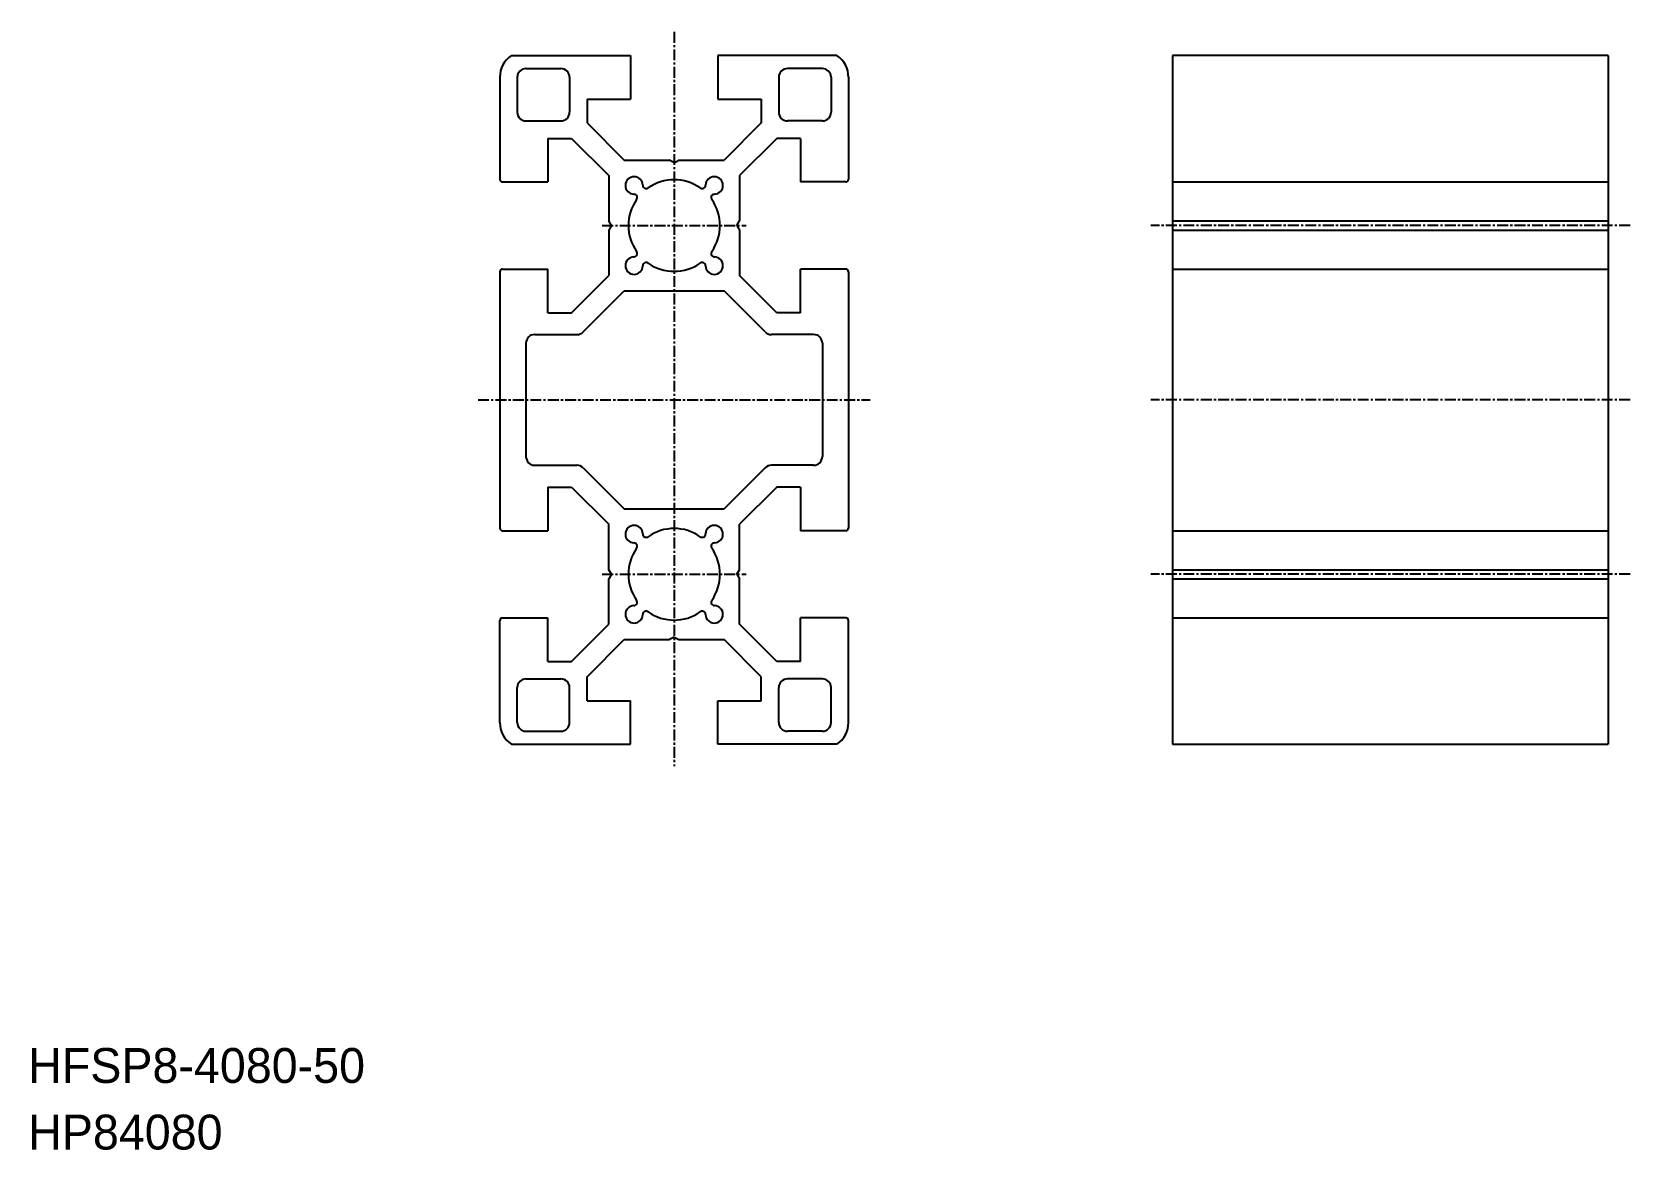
# Model space of a CAD drawing. Extents: x 0 to 184, y 0 to 128.
import ezdxf

# ---------------------------------------------------------------- set-up
doc = ezdxf.new("R2010")
doc.units = 0
doc.linetypes.add('CENTER', pattern=[2, 1.25, -0.25, 0.25, -0.25])
doc.layers.get('0').update_dxf_attribs({"linetype": 'CONTINUOUS'})
doc.layers.add('CENTER', color=1, linetype='CENTER')

msp = doc.modelspace()

# ---------------------------------------------------------------- linework, layer by layer
at = {"color": 7, "linetype": 'CONTINUOUS'}
for p, q in [((55.46, 125.48), (69.12, 125.48)), ((69.12, 125.48), (69.12, 120.48)), ((92.78, 125.48), (79.12, 125.48)), ((79.12, 125.48), (79.12, 120.48)), ((131.29, 125.48), (131.29, 46.48)), ((181.29, 125.48), (131.29, 125.48)), ((181.29, 125.48), (181.29, 46.48)), ((54.12, 122.98), (54.12, 111.28)), ((56.12, 122.98), (56.12, 118.98)), ((57.12, 123.98), (61.12, 123.98)), ((62.12, 122.98), (62.12, 118.98)), ((86.12, 122.98), (86.12, 118.98)), ((91.12, 123.98), (87.12, 123.98)), ((92.12, 122.98), (92.12, 118.98)), ((94.12, 122.98), (94.12, 111.28)), ((64.12, 120.48), (64.12, 117.75)), ((64.12, 120.48), (69.12, 120.48)), ((79.12, 120.48), (84.12, 120.48)), ((84.12, 120.48), (84.12, 117.75)), ((57.12, 117.98), (61.12, 117.98)), ((64.12, 117.75), (68.39, 113.48)), ((84.12, 117.75), (79.85, 113.48)), ((91.12, 117.98), (87.12, 117.98)), ((59.62, 115.98), (62.35, 115.98)), ((59.62, 115.98), (59.62, 110.98)), ((62.35, 115.98), (66.62, 111.71)), ((85.89, 115.98), (81.62, 111.71)), ((88.62, 115.98), (85.89, 115.98)), ((88.62, 115.98), (88.62, 110.98)), ((68.39, 113.48), (73.6, 113.48)), ((74.12, 113.18), (73.6, 113.48)), ((74.12, 113.18), (74.64, 113.48)), ((74.64, 113.48), (79.85, 113.48)), ((54.42, 110.98), (59.62, 110.98)), ((66.62, 111.71), (66.62, 106.5)), ((81.62, 111.71), (81.62, 106.5)), ((93.82, 110.98), (88.62, 110.98)), ((131.29, 110.98), (181.29, 110.98)), ((66.92, 105.98), (66.62, 106.5)), ((81.32, 105.98), (81.62, 106.5)), ((131.29, 106.5), (181.29, 106.5)), ((66.92, 105.98), (66.62, 105.46)), ((66.62, 105.46), (66.62, 100.25)), ((81.32, 105.98), (81.62, 105.46)), ((81.62, 105.46), (81.62, 100.25)), ((131.29, 105.46), (181.29, 105.46)), ((54.42, 100.98), (59.62, 100.98)), ((59.62, 95.98), (59.62, 100.98)), ((93.82, 100.98), (88.62, 100.98)), ((88.62, 95.98), (88.62, 100.98)), ((131.29, 100.98), (181.29, 100.98)), ((54.12, 100.68), (54.12, 71.28)), ((62.35, 95.98), (66.62, 100.25)), ((85.89, 95.98), (81.62, 100.25)), ((94.12, 100.68), (94.12, 71.28)), ((63.68, 93.77), (68.39, 98.48)), ((68.39, 98.48), (79.85, 98.48)), ((84.56, 93.77), (79.85, 98.48)), ((59.62, 95.98), (62.35, 95.98)), ((88.62, 95.98), (85.89, 95.98)), ((57.12, 92.48), (57.12, 79.48)), ((58.12, 93.48), (62.97, 93.48)), ((90.12, 93.48), (85.27, 93.48)), ((91.12, 92.48), (91.12, 79.48)), ((58.12, 78.48), (62.97, 78.48)), ((63.68, 78.19), (68.39, 73.48)), ((84.56, 78.19), (79.85, 73.48)), ((90.12, 78.48), (85.27, 78.48)), ((59.62, 75.98), (59.62, 70.98)), ((59.62, 75.98), (62.35, 75.98)), ((62.35, 75.98), (66.62, 71.71)), ((85.89, 75.98), (81.62, 71.71)), ((88.62, 75.98), (85.89, 75.98)), ((88.62, 75.98), (88.62, 70.98)), ((68.39, 73.48), (79.85, 73.48)), ((66.62, 66.5), (66.62, 71.71)), ((81.62, 66.5), (81.62, 71.71)), ((54.42, 70.98), (59.62, 70.98)), ((93.82, 70.98), (88.62, 70.98)), ((131.29, 70.98), (181.29, 70.98)), ((66.92, 65.98), (66.62, 66.5)), ((81.32, 65.98), (81.62, 66.5)), ((131.29, 66.5), (181.29, 66.5)), ((66.92, 65.98), (66.62, 65.46)), ((66.62, 60.25), (66.62, 65.46)), ((81.32, 65.98), (81.62, 65.46)), ((81.62, 60.25), (81.62, 65.46)), ((131.29, 65.46), (181.29, 65.46)), ((54.12, 48.98), (54.12, 60.68)), ((54.42, 60.98), (59.62, 60.98)), ((59.62, 55.98), (59.62, 60.98)), ((88.62, 55.98), (88.62, 60.98)), ((93.82, 60.98), (88.62, 60.98)), ((94.12, 48.98), (94.12, 60.68)), ((131.29, 60.98), (181.29, 60.98)), ((62.35, 55.98), (66.62, 60.25)), ((74.12, 58.78), (73.6, 58.48)), ((74.12, 58.78), (74.64, 58.48)), ((85.89, 55.98), (81.62, 60.25)), ((64.12, 54.21), (68.39, 58.48)), ((68.39, 58.48), (73.6, 58.48)), ((74.64, 58.48), (79.85, 58.48)), ((84.12, 54.21), (79.85, 58.48)), ((59.62, 55.98), (62.35, 55.98)), ((88.62, 55.98), (85.89, 55.98)), ((54.12, 54.83), (54.12, 54.83)), ((57.12, 53.98), (61.12, 53.98)), ((64.12, 51.48), (64.12, 54.21)), ((84.12, 51.48), (84.12, 54.21)), ((91.12, 53.98), (87.12, 53.98)), ((54.12, 51.9), (54.12, 51.9)), ((56.12, 48.98), (56.12, 52.98)), ((62.12, 48.98), (62.12, 52.98)), ((64.12, 51.48), (69.12, 51.48)), ((69.12, 46.48), (69.12, 51.48)), ((79.12, 46.48), (79.12, 51.48)), ((79.12, 51.48), (84.12, 51.48)), ((86.12, 48.98), (86.12, 52.98)), ((92.12, 48.98), (92.12, 52.98)), ((57.12, 47.98), (61.12, 47.98)), ((91.12, 47.98), (87.12, 47.98)), ((55.46, 46.48), (69.12, 46.48)), ((92.78, 46.48), (79.12, 46.48)), ((131.29, 46.48), (181.29, 46.48))]:
    msp.add_line(p, q, dxfattribs=at)
for centre, radius, start, end in [((57.12, 122.98), 3, 123.5566, 180), ((91.12, 122.98), 3, 360, 56.4438), ((57.12, 122.98), 1, 90, 180), ((61.12, 122.98), 1, 0, 90), ((87.12, 122.98), 1, 90, 180), ((91.12, 122.98), 1, 0, 90), ((57.12, 118.98), 1, 180, 270), ((61.12, 118.98), 1, 270, 0), ((87.12, 118.98), 1, 180, 270), ((91.12, 118.98), 1, 270, 0), ((54.42, 111.28), 0.3, 180, 270), ((69.52, 110.58), 1, 90, 268.3985), ((69.52, 110.58), 1, 1.6015, 90), ((70.92, 110.62), 0.4, 181.6016, 253.2075), ((70.9, 110.62), 0.4, 256.826, 304.758), ((74.12, 105.98), 5.25, 55.2265, 124.7634), ((77.34, 110.62), 0.4, 235.242, 283.184), ((77.32, 110.62), 0.4, 286.8004, 358.3985), ((78.72, 110.58), 1, 90, 178.3985), ((78.72, 110.58), 1, 271.6015, 90), ((93.82, 111.28), 0.3, 270, 360), ((74.12, 105.98), 5.25, 145.22, 214.78), ((69.48, 109.18), 0.4, 16.7983, 88.3985), ((69.48, 109.2), 0.4, 325.242, 13.1809), ((78.76, 109.2), 0.4, 166.8192, 214.758), ((78.75, 109.18), 0.4, 91.6015, 163.2018), ((74.12, 105.98), 5.25, 325.22, 34.78), ((69.48, 102.76), 0.4, 346.8191, 34.758), ((78.76, 102.76), 0.4, 145.242, 193.1808), ((54.42, 100.68), 0.3, 90, 180), ((69.52, 101.38), 1, 91.6015, 270), ((69.48, 102.78), 0.4, 271.6015, 343.2017), ((69.52, 101.38), 1, 270, 358.3985), ((70.92, 101.34), 0.4, 106.8102, 178.3985), ((70.9, 101.34), 0.4, 55.242, 103.1914), ((74.12, 105.98), 5.25, 235.2366, 304.7735), ((77.34, 101.34), 0.4, 76.7986, 124.758), ((77.32, 101.34), 0.4, 1.6015, 73.1819), ((78.72, 101.38), 1, 181.6016, 270), ((78.75, 102.78), 0.4, 196.7982, 268.3985), ((78.72, 101.38), 1, 270, 88.3984), ((93.82, 100.68), 0.3, 0, 90), ((62.97, 94.48), 1, 270, 315), ((85.27, 94.48), 1, 225, 270), ((58.12, 92.48), 1, 90, 180), ((90.12, 92.48), 1, 0, 90), ((58.12, 79.48), 1, 180, 270), ((90.12, 79.48), 1, 270, 0), ((62.97, 77.48), 1, 45, 90), ((85.27, 77.48), 1, 90, 135), ((69.52, 70.58), 1, 90, 268.3985), ((69.52, 70.58), 1, 1.6015, 90), ((78.72, 70.58), 1, 90, 178.3985), ((78.72, 70.58), 1, 271.6015, 90), ((54.42, 71.28), 0.3, 180, 270), ((70.92, 70.62), 0.4, 181.6016, 253.2075), ((70.9, 70.62), 0.4, 256.826, 304.758), ((74.12, 65.98), 5.25, 55.2265, 124.7634), ((77.34, 70.62), 0.4, 235.242, 283.184), ((77.32, 70.62), 0.4, 286.8004, 358.3985), ((93.82, 71.28), 0.3, 270, 360), ((74.12, 65.98), 5.25, 145.22, 214.78), ((69.48, 69.18), 0.4, 16.7983, 88.3985), ((69.48, 69.2), 0.4, 325.242, 13.1809), ((78.76, 69.2), 0.4, 166.8192, 214.758), ((78.75, 69.18), 0.4, 91.6015, 163.2018), ((74.12, 65.98), 5.25, 325.22, 34.78), ((69.52, 61.38), 1, 91.6015, 270), ((69.48, 62.78), 0.4, 271.6015, 343.2017), ((69.48, 62.76), 0.4, 346.8191, 34.758), ((78.76, 62.76), 0.4, 145.242, 193.1808), ((78.75, 62.78), 0.4, 196.7982, 268.3985), ((78.72, 61.38), 1, 270, 88.3984), ((54.42, 60.68), 0.3, 90, 180), ((69.52, 61.38), 1, 270, 358.3985), ((70.92, 61.34), 0.4, 106.8102, 178.3985), ((70.9, 61.34), 0.4, 55.242, 103.1914), ((74.12, 65.98), 5.25, 235.2366, 304.7735), ((77.34, 61.34), 0.4, 76.7986, 124.758), ((77.32, 61.34), 0.4, 1.6015, 73.1819), ((78.72, 61.38), 1, 181.6016, 270), ((93.82, 60.68), 0.3, 0, 90), ((57.12, 52.98), 1, 90, 180), ((61.12, 52.98), 1, 0, 90), ((87.12, 52.98), 1, 90, 180), ((91.12, 52.98), 1, 0, 90), ((57.12, 48.98), 3, 180, 236.4437), ((57.12, 48.98), 1, 180, 270), ((61.12, 48.98), 1, 270, 0), ((87.12, 48.98), 1, 180, 270), ((91.12, 48.98), 1, 270, 0), ((91.12, 48.98), 3, 303.5563, 360)]:
    msp.add_arc(centre, radius, start, end, dxfattribs=at)
for p in [(69.81, 102.99), (71.13, 101.67), (69.81, 62.99), (71.13, 61.67)]:
    msp.add_point(p, dxfattribs=at)
at = {"layer": 'CENTER', "color": 1, "linetype": 'CENTER'}
for p, q in [((74.12, 128.18), (74.12, 43.98)), ((65.87, 105.98), (82.37, 105.98)), ((183.79, 105.98), (128.79, 105.98)), ((51.62, 85.98), (96.62, 85.98)), ((183.79, 85.98), (128.79, 85.98)), ((65.87, 65.98), (82.37, 65.98)), ((183.79, 65.98), (128.79, 65.98))]:
    msp.add_line(p, q, dxfattribs=at)
for p in [(74.12, 105.98), (74.12, 105.98), (74.12, 65.98), (74.12, 65.98)]:
    msp.add_point(p, dxfattribs=at)

# ---------------------------------------------------------------- texts
at = {"color": 7, "linetype": 'CONTINUOUS'}
for s, p in [('HFSP8-4080-50', (0, 7.64)), ('HP84080', (0, 0))]:
    msp.add_text(s, height=4, dxfattribs=at).set_placement(p)

doc.saveas('drawing.dxf')
